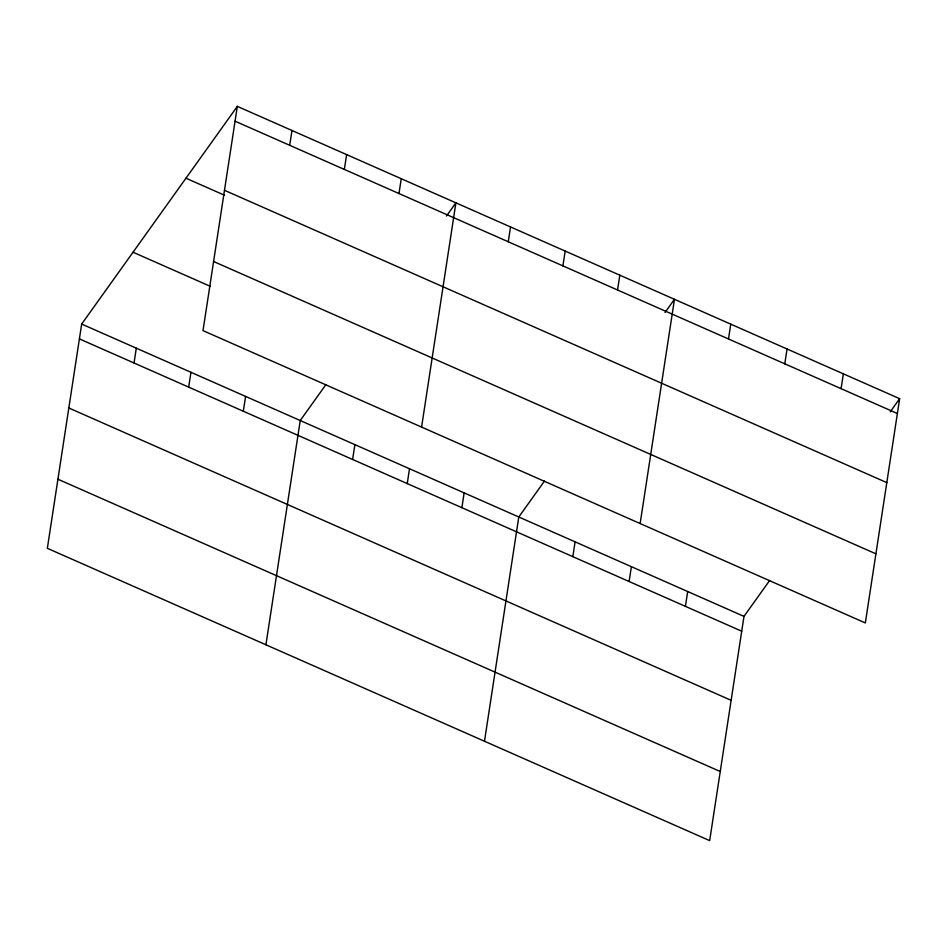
<?xml version="1.0" encoding="UTF-8"?>
<svg xmlns="http://www.w3.org/2000/svg" width="947" height="947" viewBox="0 0 947 947"><rect width="100%" height="100%" fill="white"/><g stroke="black" fill="none" stroke-linecap="round" stroke-linejoin="round"><path stroke-width="1.42" d="M237.33 106.372L203.013 330.621L865.333 622.937L899.65 398.687L237.33 106.372L81.667 324.063L47.35 548.313L709.67 840.628L743.987 616.379L769.662 580.464M134.036 362.997L136.309 348.176M188.678 387.122L190.951 372.301M243.32 411.235L245.593 396.414M289.699 145.305L291.972 130.485M265.918 644.777L300.235 420.527L325.91 384.612M344.341 169.418L346.614 154.598M352.604 459.473L354.876 444.652M398.983 193.543L401.256 178.723M407.246 483.586L409.506 468.765M421.581 427.085L455.898 202.836L446.475 216.011M461.887 507.699L464.148 492.878M508.267 241.769L510.54 226.949M484.485 741.241L518.79 516.991L544.478 481.076M562.909 265.894L565.181 251.073M572.828 556.658L575.089 541.838M617.551 290.007L619.823 275.186M629.116 581.505L631.389 566.685M640.148 523.549L674.465 299.299L665.043 312.474M685.415 606.352L687.688 591.532M728.492 338.967L730.764 324.146M784.791 363.814L787.052 348.993M841.09 388.661L843.351 373.84M890.227 411.862L899.65 398.687M235.069 121.192L897.377 413.508M224.486 190.3L886.806 482.627M185.955 178.214L224.605 195.271M213.596 261.502L875.916 553.829M133.03 252.222L210.329 286.337M81.667 324.063L743.987 616.379M79.394 338.884L741.714 631.199M68.823 407.991L731.143 700.318M57.921 479.206L720.241 771.521"/></g></svg>
